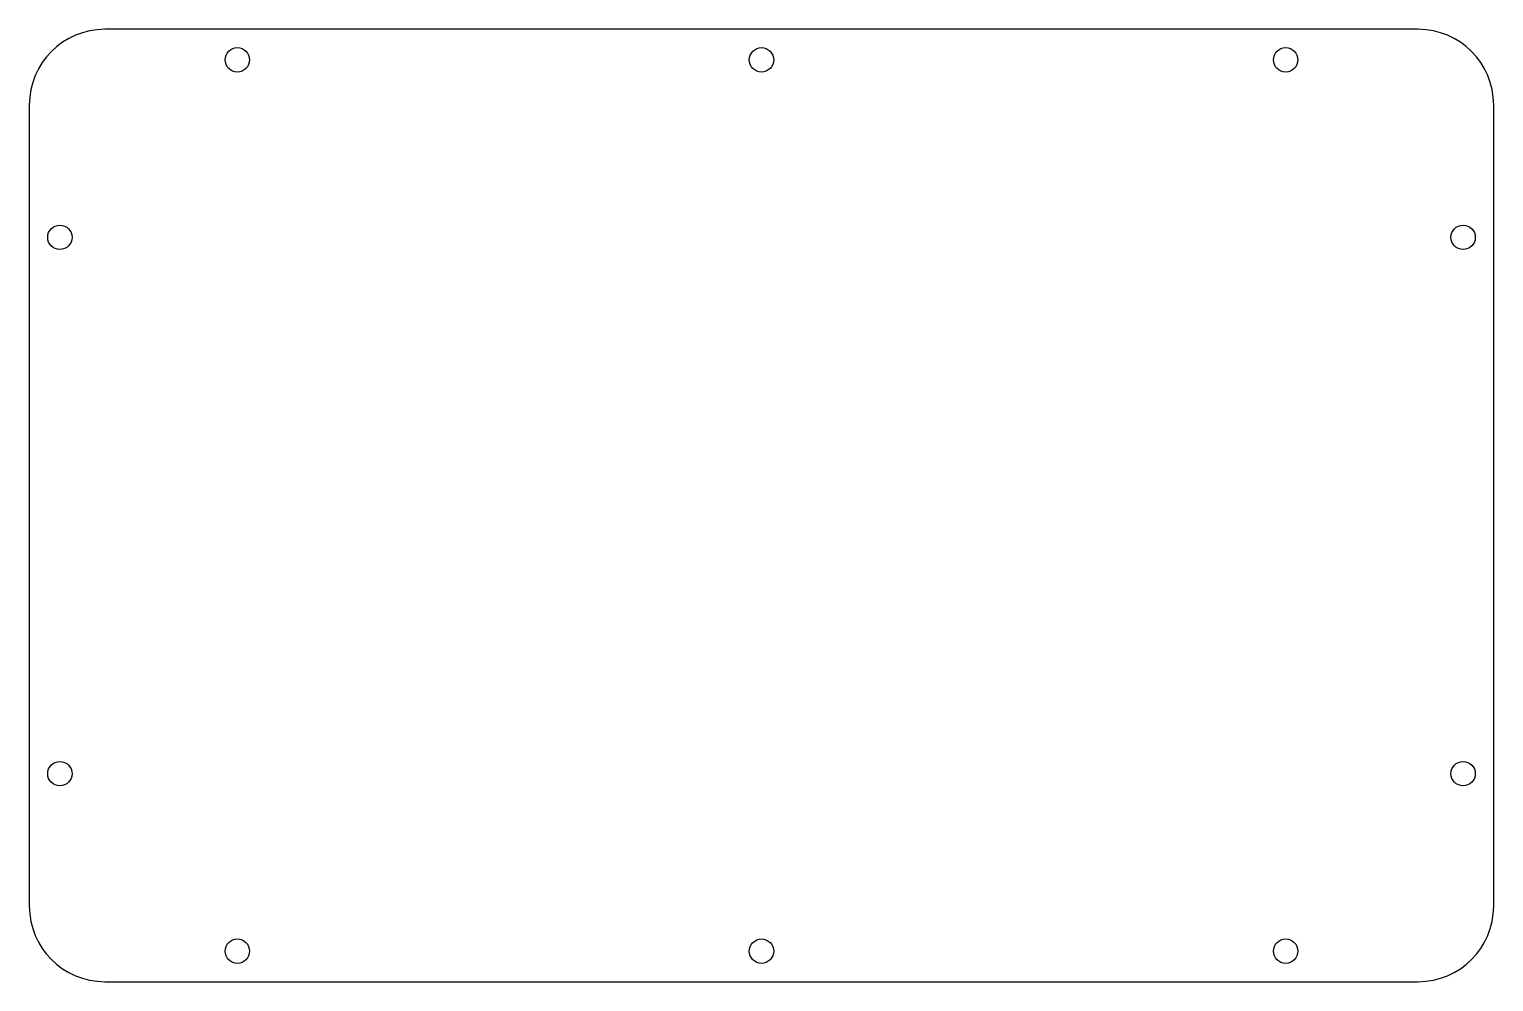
# Model space of a CAD drawing. Header units: millimetres. Extents: x -98 to 98, y -63 to 63.
import ezdxf

# ---------------------------------------------------------------- set-up
doc = ezdxf.new("R2010")
doc.units = ezdxf.units.MM
doc.layers.add('CUTOUTS', color=1, linetype='CONTINUOUS')
doc.layers.add('PERIMETER', color=5, linetype='CONTINUOUS')

msp = doc.modelspace()

# ---------------------------------------------------------------- linework, layer by layer
at = {"layer": 'CUTOUTS'}
for centre in [(-69.85, 59.4), (0, 59.4), (69.85, 59.4), (-93.5, 35.75), (93.5, 35.75), (-93.5, -35.75), (93.5, -35.75), (-69.85, -59.4), (0, -59.4), (69.85, -59.4)]:
    msp.add_circle(centre, 1.625, dxfattribs=at)
at = {"layer": 'PERIMETER'}
for p, q in [((87.5, 63.475), (-87.5, 63.475)), ((-97.575, 53.4), (-97.575, -53.4)), ((97.575, -53.4), (97.575, 53.4)), ((-87.5, -63.475), (87.5, -63.475))]:
    msp.add_line(p, q, dxfattribs=at)
for centre, start, end in [((-87.5, 53.4), 90, 180), ((87.5, 53.4), 0, 90), ((-87.5, -53.4), 180, 270), ((87.5, -53.4), -90, 0)]:
    msp.add_arc(centre, 10.075, start, end, dxfattribs=at)

doc.saveas('drawing.dxf')
